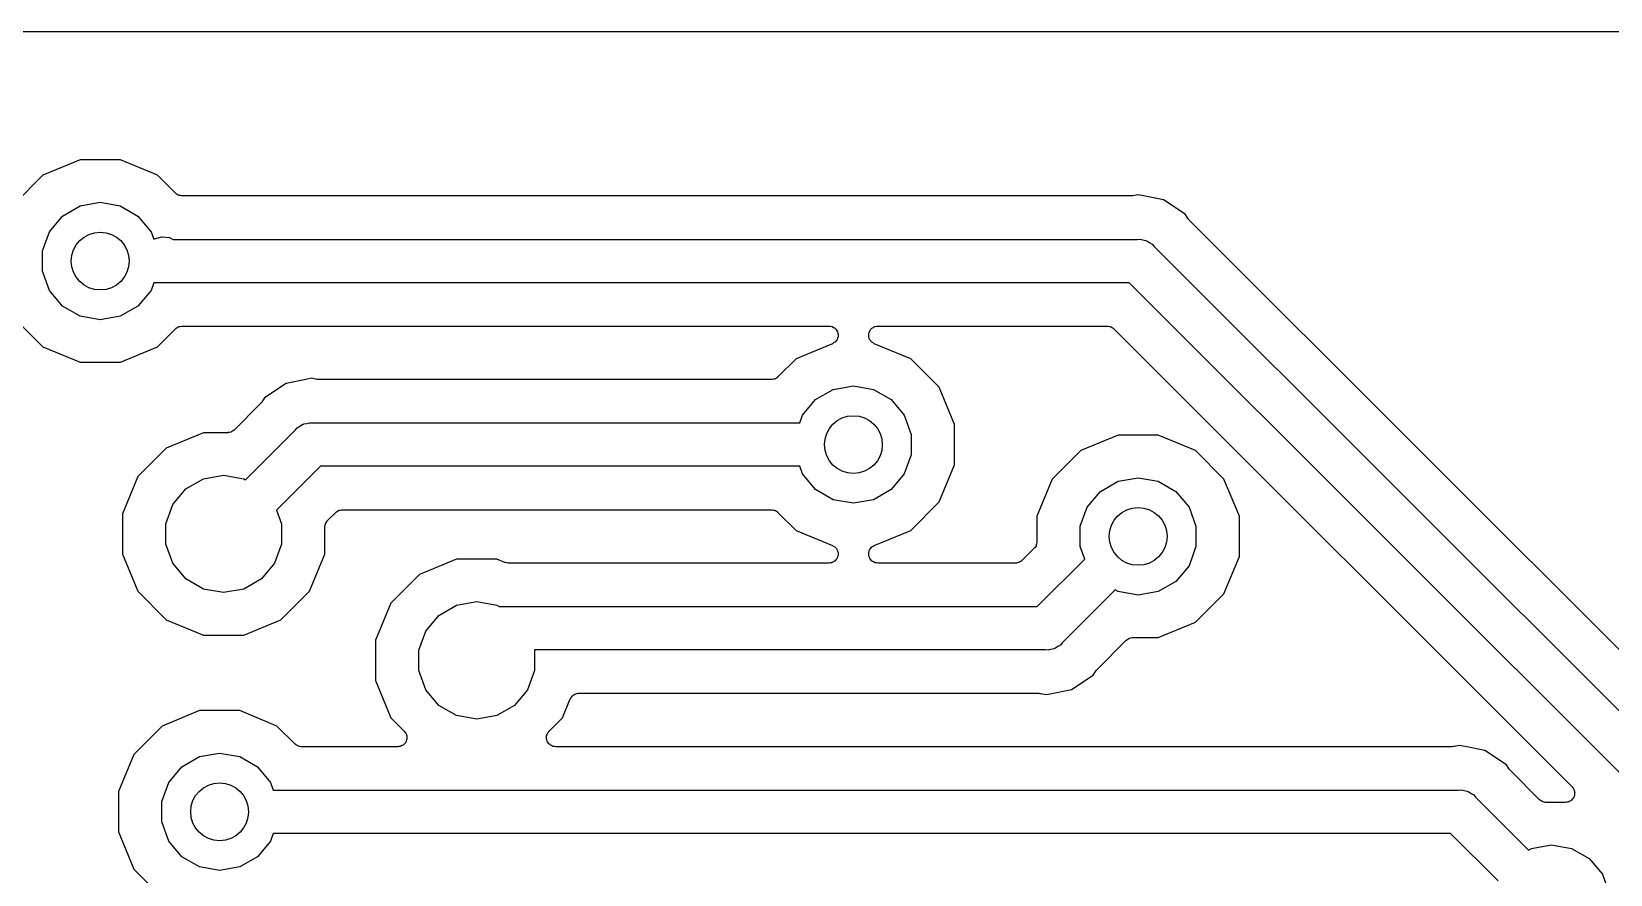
# Model space of a CAD drawing. Extents: x 64 to 244, y -149 to -41.
# Drawn here: x 96.46 to 118.29, y -52.94 to -41.27 of the extents above; entities that cross this region are included whole.
import ezdxf

# ---------------------------------------------------------------- set-up
doc = ezdxf.new("R2010")
doc.units = 0
doc.header["$MEASUREMENT"] = 0
doc.layers.add('BLACK', color=7, linetype='CONTINUOUS')

msp = doc.modelspace()

# ---------------------------------------------------------------- linework, layer by layer
at = {"layer": 'BLACK', "linetype": 'CONTINUOUS'}
for p, q in [((64.262, -41.275), (130.048, -41.275)), ((97.1305, -43.05), (96.616, -43.2631)), ((97.6875, -43.05), (97.1305, -43.05)), ((98.202, -43.2631), (97.6875, -43.05)), ((96.616, -43.2631), (96.2221, -43.657)), ((98.4517, -43.5128), (98.202, -43.2631)), ((97.1312, -43.6866), (97.409, -43.6377)), ((97.409, -43.6377), (97.6868, -43.6866)), ((98.4563, -43.516), (98.4517, -43.5128)), ((98.4599, -43.5203), (98.4563, -43.516)), ((98.4742, -43.5286), (98.4599, -43.5203)), ((98.4878, -43.5381), (98.4742, -43.5286)), ((98.4932, -43.5395), (98.4878, -43.5381)), ((98.4981, -43.5423), (98.4932, -43.5395)), ((98.5144, -43.5452), (98.4981, -43.5423)), ((98.5304, -43.5495), (98.5144, -43.5452)), ((98.536, -43.549), (98.5304, -43.5495)), ((98.5415, -43.55), (98.536, -43.549)), ((111.659, -43.55), (98.5415, -43.55)), ((111.671, -43.5478), (111.659, -43.55)), ((111.684, -43.5476), (111.671, -43.5478)), ((111.76, -43.5324), (111.684, -43.5476)), ((111.836, -43.5476), (111.76, -43.5324)), ((112.111, -43.6022), (111.836, -43.5476)), ((111.836, -43.5476), (111.836, -43.5476)), ((112.409, -43.8011), (112.111, -43.6022)), ((96.7055, -44.0438), (96.8868, -43.8277)), ((96.8868, -43.8277), (97.1312, -43.6866)), ((97.6868, -43.6866), (97.9312, -43.8277)), ((97.9312, -43.8277), (98.1125, -44.0438)), ((112.452, -43.8659), (112.409, -43.8011)), ((112.461, -43.8749), (112.452, -43.8659)), ((112.468, -43.8851), (112.461, -43.8749)), ((96.609, -44.3089), (96.7055, -44.0438)), ((98.1125, -44.0438), (98.1509, -44.1494)), ((128.2, -59.6171), (112.468, -43.8851)), ((96.609, -44.5911), (96.609, -44.3089)), ((98.1509, -44.1494), (98.1588, -44.1439)), ((98.1588, -44.1439), (98.261, -44.1165)), ((98.261, -44.1165), (98.3664, -44.1258)), ((98.3664, -44.1258), (98.4184, -44.15)), ((98.4184, -44.15), (111.747, -44.15)), ((111.747, -44.15), (111.787, -44.1465)), ((111.787, -44.1465), (111.825, -44.1568)), ((111.825, -44.1568), (111.864, -44.1637)), ((111.864, -44.1637), (111.876, -44.1704)), ((111.876, -44.1704), (111.889, -44.1739)), ((111.889, -44.1739), (111.921, -44.1967)), ((111.921, -44.1967), (111.956, -44.2166)), ((111.956, -44.2166), (111.981, -44.2471)), ((111.981, -44.2471), (127.838, -60.1036)), ((96.7055, -44.8562), (96.609, -44.5911)), ((98.1512, -44.75), (98.1125, -44.8562)), ((98.2445, -44.75), (98.1512, -44.75)), ((98.2841, -44.7535), (98.2445, -44.75)), ((98.297, -44.75), (98.2841, -44.7535)), ((111.636, -44.75), (98.297, -44.75)), ((127.335, -60.4493), (111.636, -44.75)), ((96.8868, -45.0723), (96.7055, -44.8562)), ((98.1125, -44.8562), (97.9312, -45.0723)), ((97.1312, -45.2134), (96.8868, -45.0723)), ((97.9312, -45.0723), (97.6868, -45.2134)), ((96.2221, -45.243), (96.616, -45.6369)), ((97.409, -45.2623), (97.1312, -45.2134)), ((97.6868, -45.2134), (97.409, -45.2623)), ((98.202, -45.6369), (98.4517, -45.3872)), ((98.4517, -45.3872), (98.4563, -45.384)), ((98.4563, -45.384), (98.4599, -45.3797)), ((98.4599, -45.3797), (98.4742, -45.3714)), ((98.4742, -45.3714), (98.4878, -45.3619)), ((98.4878, -45.3619), (98.4932, -45.3605)), ((98.4932, -45.3605), (98.4981, -45.3577)), ((98.4981, -45.3577), (98.5144, -45.3548)), ((98.5144, -45.3548), (98.5304, -45.3505)), ((98.5304, -45.3505), (98.536, -45.351)), ((98.536, -45.351), (98.5415, -45.35)), ((98.5415, -45.35), (107.485, -45.35)), ((107.485, -45.35), (107.504, -45.3534)), ((107.504, -45.3534), (107.524, -45.3559)), ((107.524, -45.3559), (107.526, -45.3572)), ((107.526, -45.3572), (107.529, -45.3577)), ((107.529, -45.3577), (107.546, -45.3673)), ((107.546, -45.3673), (107.563, -45.3762)), ((107.563, -45.3762), (107.565, -45.3783)), ((107.565, -45.3783), (107.567, -45.3797)), ((107.567, -45.3797), (107.58, -45.3945)), ((107.58, -45.3945), (107.593, -45.4088)), ((108.053, -45.4088), (108.066, -45.3945)), ((108.066, -45.3945), (108.079, -45.3797)), ((108.079, -45.3797), (108.081, -45.3783)), ((108.081, -45.3783), (108.083, -45.3762)), ((108.083, -45.3762), (108.1, -45.3673)), ((108.1, -45.3673), (108.117, -45.3577)), ((108.117, -45.3577), (108.12, -45.3572)), ((108.12, -45.3572), (108.122, -45.3559)), ((108.122, -45.3559), (108.142, -45.3534)), ((108.142, -45.3534), (108.161, -45.35)), ((108.161, -45.35), (111.335, -45.35)), ((111.335, -45.35), (111.34, -45.351)), ((111.34, -45.351), (111.346, -45.3505)), ((111.346, -45.3505), (111.362, -45.3548)), ((111.362, -45.3548), (111.378, -45.3577)), ((111.378, -45.3577), (111.383, -45.3605)), ((111.383, -45.3605), (111.388, -45.3619)), ((111.388, -45.3619), (111.402, -45.3714)), ((111.402, -45.3714), (111.416, -45.3797)), ((111.416, -45.3797), (111.42, -45.384)), ((111.42, -45.384), (111.424, -45.3872)), ((111.424, -45.3872), (117.76, -51.7232)), ((107.534, -45.5943), (107.03, -45.8031)), ((107.55, -45.5839), (107.534, -45.5943)), ((107.567, -45.5743), (107.55, -45.5839)), ((107.569, -45.5721), (107.567, -45.5743)), ((107.571, -45.5706), (107.569, -45.5721)), ((107.583, -45.5553), (107.571, -45.5706)), ((107.595, -45.5405), (107.583, -45.5553)), ((107.593, -45.4088), (107.594, -45.4114)), ((107.594, -45.4114), (107.595, -45.4135)), ((107.595, -45.4135), (107.602, -45.4317)), ((107.596, -45.5379), (107.595, -45.5405)), ((107.598, -45.5356), (107.596, -45.5379)), ((107.604, -45.5172), (107.598, -45.5356)), ((107.602, -45.4317), (107.609, -45.4495)), ((107.611, -45.4991), (107.604, -45.5172)), ((107.609, -45.4495), (107.61, -45.4523)), ((107.61, -45.4523), (107.611, -45.4549)), ((107.611, -45.4549), (107.611, -45.4743)), ((107.611, -45.4743), (107.611, -45.4936)), ((107.611, -45.4936), (107.611, -45.4962)), ((107.611, -45.4962), (107.611, -45.4991)), ((108.035, -45.4549), (108.036, -45.4523)), ((108.035, -45.4743), (108.035, -45.4549)), ((108.035, -45.4936), (108.035, -45.4743)), ((108.035, -45.4962), (108.035, -45.4936)), ((108.035, -45.4991), (108.035, -45.4962)), ((108.042, -45.5172), (108.035, -45.4991)), ((108.036, -45.4523), (108.037, -45.4495)), ((108.037, -45.4495), (108.044, -45.4317)), ((108.048, -45.5356), (108.042, -45.5172)), ((108.044, -45.4317), (108.051, -45.4135)), ((108.05, -45.5379), (108.048, -45.5356)), ((108.051, -45.5405), (108.05, -45.5379)), ((108.051, -45.4135), (108.052, -45.4114)), ((108.063, -45.5553), (108.051, -45.5405)), ((108.052, -45.4114), (108.053, -45.4088)), ((108.075, -45.5706), (108.063, -45.5553)), ((108.077, -45.5721), (108.075, -45.5706)), ((108.079, -45.5743), (108.077, -45.5721)), ((108.096, -45.584), (108.079, -45.5743)), ((108.112, -45.5943), (108.096, -45.584)), ((108.616, -45.8031), (108.112, -45.5943)), ((96.616, -45.6369), (97.1305, -45.85)), ((97.6875, -45.85), (98.202, -45.6369)), ((107.03, -45.8031), (106.78, -46.0528)), ((109.01, -46.197), (108.616, -45.8031)), ((97.1305, -45.85), (97.6875, -45.85)), ((106.772, -46.0603), (106.758, -46.0686)), ((106.776, -46.056), (106.772, -46.0603)), ((106.78, -46.0528), (106.776, -46.056)), ((99.9788, -46.1422), (99.6811, -46.3411)), ((100.254, -46.0876), (99.9788, -46.1422)), ((100.33, -46.0724), (100.254, -46.0876)), ((100.406, -46.0876), (100.33, -46.0724)), ((100.419, -46.0878), (100.406, -46.0876)), ((100.431, -46.09), (100.419, -46.0878)), ((106.69, -46.09), (100.431, -46.09)), ((106.696, -46.089), (106.69, -46.09)), ((106.702, -46.0895), (106.696, -46.089)), ((106.718, -46.0852), (106.702, -46.0895)), ((106.734, -46.0823), (106.718, -46.0852)), ((106.739, -46.0795), (106.734, -46.0823)), ((106.744, -46.0781), (106.739, -46.0795)), ((106.758, -46.0686), (106.744, -46.0781)), ((107.301, -46.3677), (107.545, -46.2266)), ((107.545, -46.2266), (107.823, -46.1777)), ((107.823, -46.1777), (108.101, -46.2266)), ((108.101, -46.2266), (108.345, -46.3677)), ((109.223, -46.7115), (109.01, -46.197)), ((99.6221, -46.4251), (99.2594, -46.7878)), ((99.6292, -46.4149), (99.6221, -46.4251)), ((99.6379, -46.4059), (99.6292, -46.4149)), ((99.6811, -46.3411), (99.6379, -46.4059)), ((107.119, -46.5838), (107.301, -46.3677)), ((108.345, -46.3677), (108.527, -46.5838)), ((100.169, -46.7367), (100.201, -46.7139)), ((100.201, -46.7139), (100.214, -46.7104)), ((100.214, -46.7104), (100.226, -46.7037)), ((100.226, -46.7037), (100.265, -46.6968)), ((100.265, -46.6968), (100.303, -46.6865)), ((100.303, -46.6865), (100.343, -46.69)), ((100.343, -46.69), (107.081, -46.69)), ((107.081, -46.69), (107.119, -46.5838)), ((108.527, -46.5838), (108.623, -46.8489)), ((109.223, -47.2685), (109.223, -46.7115)), ((98.8365, -46.825), (98.322, -47.0381)), ((99.1696, -46.825), (98.8365, -46.825)), ((99.1751, -46.824), (99.1696, -46.825)), ((99.1807, -46.8245), (99.1751, -46.824)), ((99.1967, -46.8202), (99.1807, -46.8245)), ((99.213, -46.8173), (99.1967, -46.8202)), ((99.2179, -46.8145), (99.213, -46.8173)), ((99.2233, -46.8131), (99.2179, -46.8145)), ((99.2369, -46.8036), (99.2233, -46.8131)), ((99.2512, -46.7953), (99.2369, -46.8036)), ((99.2548, -46.791), (99.2512, -46.7953)), ((99.2594, -46.7878), (99.2548, -46.791)), ((99.419, -47.4767), (100.109, -46.7871)), ((100.109, -46.7871), (100.134, -46.7566)), ((100.134, -46.7566), (100.169, -46.7367)), ((108.623, -46.8489), (108.623, -47.1311)), ((111.482, -46.86), (110.967, -47.0731)), ((112.038, -46.86), (111.482, -46.86)), ((112.553, -47.0731), (112.038, -46.86)), ((98.322, -47.0381), (97.9281, -47.432)), ((108.623, -47.1311), (108.527, -47.3962)), ((110.967, -47.0731), (110.573, -47.467)), ((112.947, -47.467), (112.553, -47.0731)), ((100.454, -47.29), (99.847, -47.8972)), ((107.081, -47.29), (100.454, -47.29)), ((107.119, -47.3962), (107.081, -47.29)), ((109.01, -47.783), (109.223, -47.2685)), ((97.9281, -47.432), (97.715, -47.9465)), ((98.5928, -47.6027), (98.8372, -47.4616)), ((98.8372, -47.4616), (99.115, -47.4127)), ((99.115, -47.4127), (99.3928, -47.4616)), ((99.3928, -47.4616), (99.419, -47.4767)), ((107.301, -47.6123), (107.119, -47.3962)), ((108.527, -47.3962), (108.345, -47.6123)), ((110.573, -47.467), (110.36, -47.9815)), ((111.238, -47.6377), (111.482, -47.4966)), ((111.482, -47.4966), (111.76, -47.4477)), ((111.76, -47.4477), (112.038, -47.4966)), ((112.038, -47.4966), (112.282, -47.6377)), ((113.16, -47.9815), (112.947, -47.467)), ((98.4115, -47.8188), (98.5928, -47.6027)), ((107.545, -47.7534), (107.301, -47.6123)), ((107.823, -47.8023), (107.545, -47.7534)), ((108.101, -47.7534), (107.823, -47.8023)), ((108.345, -47.6123), (108.101, -47.7534)), ((108.616, -48.1769), (109.01, -47.783)), ((111.056, -47.8538), (111.238, -47.6377)), ((112.282, -47.6377), (112.464, -47.8538)), ((97.715, -47.9465), (97.715, -48.5035)), ((98.315, -48.0839), (98.4115, -47.8188)), ((99.847, -47.8972), (99.915, -48.0839)), ((100.552, -48.0406), (100.666, -47.9272)), ((100.666, -47.9272), (100.67, -47.924)), ((100.67, -47.924), (100.674, -47.9197)), ((100.674, -47.9197), (100.688, -47.9114)), ((100.688, -47.9114), (100.702, -47.9019)), ((100.702, -47.9019), (100.707, -47.9005)), ((100.707, -47.9005), (100.712, -47.8977)), ((100.712, -47.8977), (100.728, -47.8948)), ((100.728, -47.8948), (100.744, -47.8905)), ((100.744, -47.8905), (100.75, -47.891)), ((100.75, -47.891), (100.755, -47.89)), ((100.755, -47.89), (106.69, -47.89)), ((106.69, -47.89), (106.696, -47.891)), ((106.696, -47.891), (106.702, -47.8905)), ((106.702, -47.8905), (106.718, -47.8948)), ((106.718, -47.8948), (106.734, -47.8977)), ((106.734, -47.8977), (106.739, -47.9005)), ((106.739, -47.9005), (106.744, -47.9019)), ((106.744, -47.9019), (106.758, -47.9114)), ((106.758, -47.9114), (106.772, -47.9197)), ((106.772, -47.9197), (106.776, -47.924)), ((106.776, -47.924), (106.78, -47.9272)), ((106.78, -47.9272), (107.03, -48.1769)), ((110.36, -47.9815), (110.36, -48.3346)), ((110.96, -48.1189), (111.056, -47.8538)), ((112.464, -47.8538), (112.56, -48.1189)), ((113.16, -48.5385), (113.16, -47.9815)), ((98.315, -48.3661), (98.315, -48.0839)), ((99.915, -48.0839), (99.915, -48.3661)), ((100.515, -48.1193), (100.52, -48.1033)), ((100.516, -48.1249), (100.515, -48.1193)), ((100.515, -48.1304), (100.516, -48.1249)), ((100.515, -48.5035), (100.515, -48.1304)), ((100.52, -48.1033), (100.523, -48.087)), ((100.523, -48.087), (100.525, -48.0821)), ((100.525, -48.0821), (100.527, -48.0767)), ((100.527, -48.0767), (100.536, -48.0631)), ((100.536, -48.0631), (100.545, -48.0488)), ((100.545, -48.0488), (100.549, -48.0452)), ((100.549, -48.0452), (100.552, -48.0406)), ((107.03, -48.1769), (107.534, -48.3857)), ((108.112, -48.3857), (108.616, -48.1769)), ((110.96, -48.4011), (110.96, -48.1189)), ((112.56, -48.1189), (112.56, -48.4011)), ((98.4115, -48.6312), (98.315, -48.3661)), ((99.915, -48.3661), (99.8185, -48.6312)), ((107.534, -48.3857), (107.55, -48.3961)), ((107.55, -48.3961), (107.567, -48.4057)), ((107.567, -48.4057), (107.569, -48.4079)), ((107.569, -48.4079), (107.571, -48.4094)), ((107.571, -48.4094), (107.583, -48.4247)), ((107.583, -48.4247), (107.595, -48.4395)), ((107.595, -48.4395), (107.596, -48.4421)), ((107.596, -48.4421), (107.598, -48.4444)), ((107.598, -48.4444), (107.604, -48.4628)), ((107.604, -48.4628), (107.611, -48.4809)), ((108.035, -48.4809), (108.042, -48.4628)), ((108.042, -48.4628), (108.048, -48.4444)), ((108.048, -48.4444), (108.05, -48.4421)), ((108.05, -48.4421), (108.051, -48.4395)), ((108.051, -48.4395), (108.063, -48.4247)), ((108.063, -48.4247), (108.075, -48.4094)), ((108.075, -48.4094), (108.077, -48.4079)), ((108.077, -48.4079), (108.079, -48.4057)), ((108.079, -48.4057), (108.096, -48.396)), ((108.096, -48.396), (108.112, -48.3857)), ((110.323, -48.4244), (110.154, -48.5928)), ((110.326, -48.4198), (110.323, -48.4244)), ((110.33, -48.4162), (110.326, -48.4198)), ((110.339, -48.4019), (110.33, -48.4162)), ((110.348, -48.3883), (110.339, -48.4019)), ((110.35, -48.3829), (110.348, -48.3883)), ((110.352, -48.378), (110.35, -48.3829)), ((110.355, -48.3617), (110.352, -48.378)), ((110.36, -48.3457), (110.355, -48.3617)), ((110.36, -48.3346), (110.359, -48.3401)), ((110.359, -48.3401), (110.36, -48.3457)), ((111.023, -48.5731), (110.96, -48.4011)), ((112.56, -48.4011), (112.464, -48.6662)), ((97.715, -48.5035), (97.9281, -49.018)), ((98.5928, -48.8473), (98.4115, -48.6312)), ((99.8185, -48.6312), (99.6372, -48.8473)), ((100.302, -49.018), (100.515, -48.5035)), ((102.337, -48.575), (101.822, -48.7881)), ((102.893, -48.575), (102.337, -48.575)), ((103.003, -48.6203), (102.893, -48.575)), ((103.006, -48.6209), (103.003, -48.6203)), ((103.008, -48.6223), (103.006, -48.6209)), ((103.027, -48.6257), (103.008, -48.6223)), ((103.046, -48.6299), (103.027, -48.6257)), ((103.049, -48.6295), (103.046, -48.6299)), ((103.052, -48.63), (103.049, -48.6295)), ((107.485, -48.63), (103.052, -48.63)), ((107.504, -48.6266), (107.485, -48.63)), ((107.524, -48.6241), (107.504, -48.6266)), ((107.526, -48.6228), (107.524, -48.6241)), ((107.529, -48.6223), (107.526, -48.6228)), ((107.546, -48.6127), (107.529, -48.6223)), ((107.563, -48.6038), (107.546, -48.6127)), ((107.565, -48.6017), (107.563, -48.6038)), ((107.567, -48.6003), (107.565, -48.6017)), ((107.58, -48.5855), (107.567, -48.6003)), ((107.593, -48.5712), (107.58, -48.5855)), ((107.594, -48.5686), (107.593, -48.5712)), ((107.595, -48.5665), (107.594, -48.5686)), ((107.602, -48.5483), (107.595, -48.5665)), ((107.609, -48.5305), (107.602, -48.5483)), ((107.61, -48.5277), (107.609, -48.5305)), ((107.611, -48.5251), (107.61, -48.5277)), ((107.611, -48.4809), (107.611, -48.4838)), ((107.611, -48.4838), (107.611, -48.4864)), ((107.611, -48.4864), (107.611, -48.5057)), ((107.611, -48.5057), (107.611, -48.5251)), ((108.035, -48.4838), (108.035, -48.4809)), ((108.035, -48.4864), (108.035, -48.4838)), ((108.035, -48.5057), (108.035, -48.4864)), ((108.035, -48.5251), (108.035, -48.5057)), ((108.036, -48.5277), (108.035, -48.5251)), ((108.037, -48.5305), (108.036, -48.5277)), ((108.044, -48.5483), (108.037, -48.5305)), ((108.051, -48.5665), (108.044, -48.5483)), ((108.052, -48.5686), (108.051, -48.5665)), ((108.053, -48.5712), (108.052, -48.5686)), ((108.066, -48.5855), (108.053, -48.5712)), ((108.079, -48.6003), (108.066, -48.5855)), ((108.081, -48.6017), (108.079, -48.6003)), ((108.083, -48.6038), (108.081, -48.6017)), ((108.1, -48.6127), (108.083, -48.6038)), ((108.117, -48.6223), (108.1, -48.6127)), ((108.12, -48.6228), (108.117, -48.6223)), ((108.122, -48.6241), (108.12, -48.6228)), ((108.142, -48.6266), (108.122, -48.6241)), ((108.161, -48.63), (108.142, -48.6266)), ((110.065, -48.63), (108.161, -48.63)), ((110.07, -48.629), (110.065, -48.63)), ((110.076, -48.6295), (110.07, -48.629)), ((110.092, -48.6252), (110.076, -48.6295)), ((110.108, -48.6223), (110.092, -48.6252)), ((110.113, -48.6195), (110.108, -48.6223)), ((110.118, -48.6181), (110.113, -48.6195)), ((110.132, -48.6086), (110.118, -48.6181)), ((110.146, -48.6003), (110.132, -48.6086)), ((110.15, -48.596), (110.146, -48.6003)), ((110.154, -48.5928), (110.15, -48.596)), ((110.366, -49.23), (111.023, -48.5731)), ((112.464, -48.6662), (112.282, -48.8823)), ((112.947, -49.053), (113.16, -48.5385)), ((98.8372, -48.9884), (98.5928, -48.8473)), ((99.6372, -48.8473), (99.3928, -48.9884)), ((101.822, -48.7881), (101.428, -49.182)), ((112.282, -48.8823), (112.038, -49.0234)), ((97.9281, -49.018), (98.322, -49.4119)), ((99.115, -49.0373), (98.8372, -48.9884)), ((99.3928, -48.9884), (99.115, -49.0373)), ((99.908, -49.4119), (100.302, -49.018)), ((111.443, -49.0009), (110.711, -49.7329)), ((111.482, -49.0234), (111.443, -49.0009)), ((111.76, -49.0723), (111.482, -49.0234)), ((112.038, -49.0234), (111.76, -49.0723)), ((112.553, -49.4469), (112.947, -49.053)), ((101.428, -49.182), (101.215, -49.6965)), ((102.093, -49.3527), (102.337, -49.2116)), ((102.337, -49.2116), (102.615, -49.1627)), ((102.615, -49.1627), (102.893, -49.2116)), ((102.893, -49.2116), (102.925, -49.23)), ((102.925, -49.23), (110.366, -49.23)), ((98.322, -49.4119), (98.8365, -49.625)), ((99.3935, -49.625), (99.908, -49.4119)), ((101.911, -49.5688), (102.093, -49.3527)), ((112.038, -49.66), (112.553, -49.4469)), ((98.8365, -49.625), (99.3935, -49.625)), ((101.215, -49.6965), (101.215, -50.2535)), ((101.815, -49.8339), (101.911, -49.5688)), ((110.686, -49.7634), (110.651, -49.7833)), ((110.711, -49.7329), (110.686, -49.7634)), ((111.198, -50.0949), (111.596, -49.6972)), ((111.596, -49.6972), (111.6, -49.694)), ((111.6, -49.694), (111.604, -49.6897)), ((111.604, -49.6897), (111.618, -49.6814)), ((111.618, -49.6814), (111.632, -49.6719)), ((111.632, -49.6719), (111.637, -49.6705)), ((111.637, -49.6705), (111.642, -49.6677)), ((111.642, -49.6677), (111.658, -49.6648)), ((111.658, -49.6648), (111.674, -49.6605)), ((111.674, -49.6605), (111.68, -49.661)), ((111.68, -49.661), (111.685, -49.66)), ((111.685, -49.66), (112.038, -49.66)), ((101.815, -50.1161), (101.815, -49.8339)), ((110.477, -49.83), (103.414, -49.83)), ((103.414, -49.83), (103.415, -49.8339)), ((103.415, -49.8339), (103.415, -50.1161)), ((110.517, -49.8335), (110.477, -49.83)), ((110.555, -49.8232), (110.517, -49.8335)), ((110.594, -49.8163), (110.555, -49.8232)), ((110.606, -49.8096), (110.594, -49.8163)), ((110.619, -49.8061), (110.606, -49.8096)), ((110.651, -49.7833), (110.619, -49.8061)), ((101.911, -50.3812), (101.815, -50.1161)), ((103.415, -50.1161), (103.319, -50.3812)), ((110.841, -50.3778), (111.139, -50.1789)), ((111.139, -50.1789), (111.182, -50.1141)), ((111.182, -50.1141), (111.191, -50.1051)), ((111.191, -50.1051), (111.198, -50.0949)), ((101.215, -50.2535), (101.428, -50.768)), ((102.093, -50.5973), (101.911, -50.3812)), ((103.319, -50.3812), (103.137, -50.5973)), ((110.566, -50.4324), (110.841, -50.3778)), ((102.337, -50.7384), (102.093, -50.5973)), ((103.137, -50.5973), (102.893, -50.7384)), ((103.802, -50.768), (103.909, -50.5084)), ((103.909, -50.5084), (103.914, -50.5013)), ((103.914, -50.5013), (103.917, -50.4935)), ((103.917, -50.4935), (103.926, -50.4829)), ((103.926, -50.4829), (103.933, -50.4712)), ((103.933, -50.4712), (103.94, -50.4661)), ((103.94, -50.4661), (103.945, -50.4597)), ((103.945, -50.4597), (103.957, -50.4528)), ((103.957, -50.4528), (103.968, -50.4444)), ((103.968, -50.4444), (103.976, -50.4418)), ((103.976, -50.4418), (103.983, -50.4377)), ((103.983, -50.4377), (103.997, -50.4353)), ((103.997, -50.4353), (104.01, -50.4311)), ((104.01, -50.4311), (104.019, -50.4315)), ((104.019, -50.4315), (104.027, -50.43)), ((104.027, -50.43), (110.389, -50.43)), ((110.389, -50.43), (110.401, -50.4322)), ((110.401, -50.4322), (110.414, -50.4324)), ((110.414, -50.4324), (110.49, -50.4476)), ((110.49, -50.4476), (110.566, -50.4324)), ((110.566, -50.4324), (110.566, -50.4324)), ((98.7815, -50.67), (98.267, -50.8831)), ((99.3385, -50.67), (98.7815, -50.67)), ((99.853, -50.8831), (99.3385, -50.67)), ((101.428, -50.768), (101.613, -50.9532)), ((102.615, -50.7873), (102.337, -50.7384)), ((102.893, -50.7384), (102.615, -50.7873)), ((103.617, -50.9532), (103.802, -50.768)), ((98.267, -50.8831), (97.8731, -51.277)), ((100.103, -51.1328), (99.853, -50.8831)), ((101.613, -50.9532), (101.623, -50.9668)), ((101.623, -50.9668), (101.633, -50.9795)), ((101.633, -50.9795), (101.635, -50.9848)), ((101.635, -50.9848), (101.639, -50.9893)), ((101.639, -50.9893), (101.643, -51.0054)), ((101.646, -51.0759), (101.639, -51.0909)), ((101.643, -51.0054), (101.649, -51.0209)), ((101.647, -51.0703), (101.646, -51.0759)), ((101.649, -51.0651), (101.647, -51.0703)), ((101.649, -51.0209), (101.649, -51.0265)), ((101.649, -51.0265), (101.65, -51.0319)), ((101.65, -51.0319), (101.649, -51.0485)), ((101.649, -51.0485), (101.649, -51.0651)), ((103.58, -51.0319), (103.581, -51.0265)), ((103.581, -51.0485), (103.58, -51.0319)), ((103.581, -51.0209), (103.587, -51.0054)), ((103.581, -51.0265), (103.581, -51.0209)), ((103.581, -51.0651), (103.581, -51.0485)), ((103.583, -51.0703), (103.581, -51.0651)), ((103.584, -51.0759), (103.583, -51.0703)), ((103.591, -51.0909), (103.584, -51.0759)), ((103.587, -51.0054), (103.591, -50.9893)), ((103.591, -50.9893), (103.595, -50.9848)), ((103.595, -50.9848), (103.597, -50.9795)), ((103.597, -50.9795), (103.607, -50.9668)), ((103.607, -50.9668), (103.617, -50.9532)), ((97.8731, -51.277), (97.66, -51.7915)), ((98.7822, -51.3066), (99.06, -51.2577)), ((99.06, -51.2577), (99.3378, -51.3066)), ((100.107, -51.136), (100.103, -51.1328)), ((100.111, -51.1403), (100.107, -51.136)), ((100.125, -51.1486), (100.111, -51.1403)), ((100.139, -51.1581), (100.125, -51.1486)), ((100.144, -51.1595), (100.139, -51.1581)), ((100.149, -51.1623), (100.144, -51.1595)), ((100.165, -51.1652), (100.149, -51.1623)), ((100.181, -51.1695), (100.165, -51.1652)), ((100.187, -51.169), (100.181, -51.1695)), ((100.193, -51.17), (100.187, -51.169)), ((101.523, -51.17), (100.193, -51.17)), ((101.54, -51.1671), (101.523, -51.17)), ((101.556, -51.1657), (101.54, -51.1671)), ((101.561, -51.1633), (101.556, -51.1657)), ((101.567, -51.1623), (101.561, -51.1633)), ((101.581, -51.154), (101.567, -51.1623)), ((101.596, -51.147), (101.581, -51.154)), ((101.6, -51.1431), (101.596, -51.147)), ((101.605, -51.1403), (101.6, -51.1431)), ((101.616, -51.1276), (101.605, -51.1403)), ((101.628, -51.1158), (101.616, -51.1276)), ((101.63, -51.1108), (101.628, -51.1158)), ((101.633, -51.1065), (101.63, -51.1108)), ((101.639, -51.0909), (101.633, -51.1065)), ((103.597, -51.1065), (103.591, -51.0909)), ((103.6, -51.1108), (103.597, -51.1065)), ((103.602, -51.1158), (103.6, -51.1108)), ((103.614, -51.1276), (103.602, -51.1158)), ((103.625, -51.1403), (103.614, -51.1276)), ((103.63, -51.1431), (103.625, -51.1403)), ((103.634, -51.147), (103.63, -51.1431)), ((103.649, -51.154), (103.634, -51.147)), ((103.663, -51.1623), (103.649, -51.154)), ((103.669, -51.1633), (103.663, -51.1623)), ((103.674, -51.1657), (103.669, -51.1633)), ((103.69, -51.1671), (103.674, -51.1657)), ((103.707, -51.17), (103.69, -51.1671)), ((116.104, -51.17), (103.707, -51.17)), ((116.116, -51.1678), (116.104, -51.17)), ((116.129, -51.1676), (116.116, -51.1678)), ((116.205, -51.1524), (116.129, -51.1676)), ((116.281, -51.1676), (116.205, -51.1524)), ((116.556, -51.2222), (116.281, -51.1676)), ((116.281, -51.1676), (116.281, -51.1676)), ((116.854, -51.4211), (116.556, -51.2222)), ((98.3565, -51.6638), (98.5378, -51.4477)), ((98.5378, -51.4477), (98.7822, -51.3066)), ((99.3378, -51.3066), (99.5822, -51.4477)), ((99.5822, -51.4477), (99.7635, -51.6638)), ((116.897, -51.4859), (116.854, -51.4211)), ((116.906, -51.4949), (116.897, -51.4859)), ((116.913, -51.5051), (116.906, -51.4949)), ((117.311, -51.9028), (116.913, -51.5051)), ((98.26, -51.9289), (98.3565, -51.6638)), ((99.7635, -51.6638), (99.8022, -51.77)), ((117.76, -51.7232), (117.77, -51.7368)), ((117.77, -51.7368), (117.781, -51.7495)), ((97.66, -51.7915), (97.66, -52.3485)), ((98.26, -52.2111), (98.26, -51.9289)), ((99.8022, -51.77), (116.192, -51.77)), ((116.192, -51.77), (116.232, -51.7665)), ((116.232, -51.7665), (116.27, -51.7768)), ((116.27, -51.7768), (116.309, -51.7837)), ((116.309, -51.7837), (116.321, -51.7904)), ((116.321, -51.7904), (116.334, -51.7939)), ((116.334, -51.7939), (116.366, -51.8167)), ((116.366, -51.8167), (116.401, -51.8366)), ((116.401, -51.8366), (116.426, -51.8671)), ((116.426, -51.8671), (117.158, -52.5991)), ((117.315, -51.906), (117.311, -51.9028)), ((117.319, -51.9103), (117.315, -51.906)), ((117.333, -51.9186), (117.319, -51.9103)), ((117.347, -51.9281), (117.333, -51.9186)), ((117.352, -51.9295), (117.347, -51.9281)), ((117.357, -51.9323), (117.352, -51.9295)), ((117.373, -51.9352), (117.357, -51.9323)), ((117.389, -51.9395), (117.373, -51.9352)), ((117.395, -51.939), (117.389, -51.9395)), ((117.4, -51.94), (117.395, -51.939)), ((117.671, -51.94), (117.4, -51.94)), ((117.687, -51.9371), (117.671, -51.94)), ((117.703, -51.9357), (117.687, -51.9371)), ((117.709, -51.9333), (117.703, -51.9357)), ((117.714, -51.9323), (117.709, -51.9333)), ((117.728, -51.924), (117.714, -51.9323)), ((117.743, -51.917), (117.728, -51.924)), ((117.747, -51.9131), (117.743, -51.917)), ((117.752, -51.9103), (117.747, -51.9131)), ((117.763, -51.8976), (117.752, -51.9103)), ((117.775, -51.8858), (117.763, -51.8976)), ((117.777, -51.8808), (117.775, -51.8858)), ((117.781, -51.8765), (117.777, -51.8808)), ((117.781, -51.7495), (117.782, -51.7547)), ((117.786, -51.8609), (117.781, -51.8765)), ((117.782, -51.7547), (117.786, -51.7593)), ((117.786, -51.7593), (117.79, -51.7754)), ((117.793, -51.8459), (117.786, -51.8609)), ((117.79, -51.7754), (117.796, -51.7909)), ((117.794, -51.8403), (117.793, -51.8459)), ((117.796, -51.8351), (117.794, -51.8403)), ((117.796, -51.7909), (117.796, -51.7965)), ((117.796, -51.7965), (117.797, -51.8019)), ((117.797, -51.8019), (117.796, -51.8185)), ((117.796, -51.8185), (117.796, -51.8351)), ((97.66, -52.3485), (97.8731, -52.863)), ((98.3565, -52.4762), (98.26, -52.2111)), ((99.8022, -52.37), (99.7635, -52.4762)), ((116.081, -52.37), (99.8022, -52.37)), ((116.738, -53.0269), (116.081, -52.37)), ((98.5378, -52.6923), (98.3565, -52.4762)), ((99.7635, -52.4762), (99.5822, -52.6923)), ((117.158, -52.5991), (117.197, -52.5766)), ((117.197, -52.5766), (117.475, -52.5277)), ((117.475, -52.5277), (117.753, -52.5766)), ((117.753, -52.5766), (117.997, -52.7177)), ((98.7822, -52.8334), (98.5378, -52.6923)), ((99.5822, -52.6923), (99.3378, -52.8334)), ((117.997, -52.7177), (118.179, -52.9338)), ((97.8731, -52.863), (98.267, -53.2569)), ((99.06, -52.8823), (98.7822, -52.8334)), ((99.3378, -52.8334), (99.06, -52.8823)), ((118.179, -52.9338), (118.275, -53.1989))]:
    msp.add_line(p, q, dxfattribs=at)
at = {"layer": 'BLACK'}
for centre in [(97.409, -44.45), (107.823, -46.99), (111.76, -48.26), (99.06, -52.07)]:
    msp.add_circle(centre, 0.4, dxfattribs=at)

doc.saveas('drawing.dxf')
